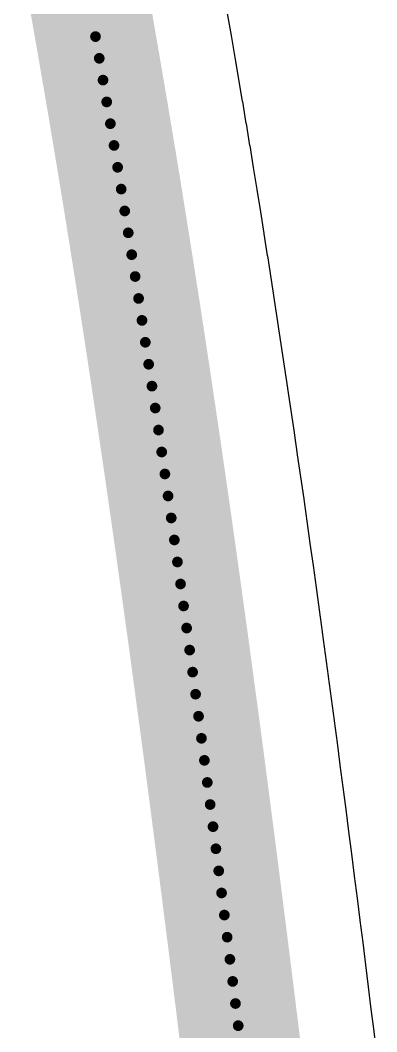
# Model space of a CAD drawing. Header units: millimetres. Extents: x -14 to 86, y -29 to 39.
# Drawn here: x 62.138 to 62.896, y -15.709 to -13.563 of the extents above; entities that cross this region are included whole.
import ezdxf

# ---------------------------------------------------------------- set-up
doc = ezdxf.new("R2010")
doc.units = ezdxf.units.MM
for name, color, linetype in [('BottomLayer', 5, 'Continuous'), ('KeepOutLayer', 6, 'Continuous'), ('Mechanical1', 6, 'Continuous'), ('TopLayer', 1, 'Continuous')]:
    doc.layers.add(name, color=color, linetype=linetype)

msp = doc.modelspace()

# ---------------------------------------------------------------- linework, layer by layer
at = {"layer": 'BottomLayer'}
for p, q in [((62.5869, -13.595), (62.5788, -13.5489)), ((62.5869, -13.5953), (62.5869, -13.595)), ((62.5869, -13.5955), (62.5869, -13.5953)), ((62.5949, -13.6417), (62.5869, -13.5955)), ((62.5949, -13.6419), (62.5949, -13.6417)), ((62.595, -13.6421), (62.5949, -13.6419)), ((62.6028, -13.6883), (62.595, -13.6421)), ((62.6028, -13.6886), (62.6028, -13.6883)), ((62.6029, -13.6888), (62.6028, -13.6886)), ((62.6107, -13.735), (62.6029, -13.6888)), ((62.6107, -13.7353), (62.6107, -13.735)), ((62.6108, -13.7355), (62.6107, -13.7353)), ((62.6185, -13.7817), (62.6108, -13.7355)), ((62.6185, -13.782), (62.6185, -13.7817)), ((62.6186, -13.7822), (62.6185, -13.782)), ((62.6262, -13.8284), (62.6186, -13.7822)), ((62.6262, -13.8287), (62.6262, -13.8284)), ((62.6263, -13.8289), (62.6262, -13.8287)), ((62.6339, -13.8752), (62.6263, -13.8289)), ((62.6339, -13.8754), (62.6339, -13.8752)), ((62.634, -13.8756), (62.6339, -13.8754)), ((62.6415, -13.922), (62.634, -13.8756)), ((62.6415, -13.9222), (62.6415, -13.922)), ((62.6415, -13.9224), (62.6415, -13.9222)), ((62.649, -13.9687), (62.6415, -13.9224)), ((62.649, -13.969), (62.649, -13.9687)), ((62.6491, -13.9692), (62.649, -13.969)), ((62.6564, -14.0156), (62.6491, -13.9692)), ((62.6564, -14.0158), (62.6564, -14.0156)), ((62.6565, -14.016), (62.6564, -14.0158)), ((62.6638, -14.0624), (62.6565, -14.016)), ((62.6638, -14.0626), (62.6638, -14.0624)), ((62.6639, -14.0628), (62.6638, -14.0626)), ((62.6711, -14.1092), (62.6639, -14.0628)), ((62.6711, -14.1094), (62.6711, -14.1092)), ((62.6712, -14.1096), (62.6711, -14.1094)), ((62.6784, -14.1561), (62.6712, -14.1096)), ((62.6784, -14.1563), (62.6784, -14.1561)), ((62.6785, -14.1565), (62.6784, -14.1563)), ((62.6856, -14.203), (62.6785, -14.1565)), ((62.6856, -14.2031), (62.6856, -14.203)), ((62.6856, -14.2033), (62.6856, -14.2031)), ((62.6927, -14.2498), (62.6856, -14.2033)), ((62.6927, -14.25), (62.6927, -14.2498)), ((62.6928, -14.2502), (62.6927, -14.25)), ((62.6998, -14.2967), (62.6928, -14.2502)), ((62.6998, -14.2969), (62.6998, -14.2967)), ((62.6998, -14.2971), (62.6998, -14.2969)), ((62.7068, -14.3437), (62.6998, -14.2971)), ((62.7068, -14.3438), (62.7068, -14.3437)), ((62.7068, -14.344), (62.7068, -14.3438)), ((62.7137, -14.3906), (62.7068, -14.344)), ((62.7137, -14.3908), (62.7137, -14.3906)), ((62.7138, -14.3909), (62.7137, -14.3908)), ((62.7206, -14.4375), (62.7138, -14.3909)), ((62.7206, -14.4377), (62.7206, -14.4375)), ((62.7207, -14.4379), (62.7206, -14.4377)), ((62.7275, -14.4845), (62.7207, -14.4379)), ((62.7275, -14.4846), (62.7275, -14.4845)), ((62.7275, -14.4848), (62.7275, -14.4846)), ((62.7343, -14.5314), (62.7275, -14.4848)), ((62.7342, -14.5316), (62.7343, -14.5314)), ((62.7343, -14.5318), (62.7342, -14.5316)), ((62.741, -14.5784), (62.7343, -14.5318)), ((62.741, -14.5786), (62.741, -14.5784)), ((62.741, -14.5787), (62.741, -14.5786)), ((62.7477, -14.6254), (62.741, -14.5787)), ((62.7477, -14.6256), (62.7477, -14.6254)), ((62.7477, -14.6257), (62.7477, -14.6256)), ((62.7543, -14.6724), (62.7477, -14.6257)), ((62.7543, -14.6726), (62.7543, -14.6724)), ((62.7543, -14.6727), (62.7543, -14.6726)), ((62.7609, -14.7194), (62.7543, -14.6727)), ((62.7609, -14.7196), (62.7609, -14.7194)), ((62.7609, -14.7197), (62.7609, -14.7196)), ((62.7674, -14.7664), (62.7609, -14.7197)), ((62.7674, -14.7666), (62.7674, -14.7664)), ((62.7674, -14.7667), (62.7674, -14.7666)), ((62.7739, -14.8135), (62.7674, -14.7667)), ((62.7739, -14.8136), (62.7739, -14.8135)), ((62.7739, -14.8138), (62.7739, -14.8136)), ((62.7803, -14.8605), (62.7739, -14.8138)), ((62.7803, -14.8607), (62.7803, -14.8605)), ((62.7804, -14.8608), (62.7803, -14.8607)), ((62.7867, -14.9075), (62.7804, -14.8608)), ((62.7867, -14.9077), (62.7867, -14.9075)), ((62.7868, -14.9078), (62.7867, -14.9077)), ((62.7931, -14.9546), (62.7868, -14.9078)), ((62.7931, -14.9547), (62.7931, -14.9546)), ((62.7931, -14.9549), (62.7931, -14.9547)), ((62.7994, -15.0017), (62.7931, -14.9549)), ((62.7994, -15.0018), (62.7994, -15.0017)), ((62.7994, -15.0019), (62.7994, -15.0018)), ((62.8056, -15.0487), (62.7994, -15.0019)), ((62.8056, -15.0488), (62.8056, -15.0487)), ((62.8057, -15.049), (62.8056, -15.0488)), ((62.8119, -15.0958), (62.8057, -15.049)), ((62.8119, -15.0959), (62.8119, -15.0958)), ((62.8119, -15.096), (62.8119, -15.0959)), ((62.8181, -15.1429), (62.8119, -15.096)), ((62.818, -15.143), (62.8181, -15.1429)), ((62.8181, -15.1431), (62.818, -15.143)), ((62.8242, -15.19), (62.8181, -15.1431)), ((62.8242, -15.1901), (62.8242, -15.19)), ((62.8242, -15.1902), (62.8242, -15.1901)), ((62.8303, -15.237), (62.8242, -15.1902)), ((62.8303, -15.2371), (62.8303, -15.237)), ((62.8303, -15.2372), (62.8303, -15.2371)), ((62.8364, -15.2841), (62.8303, -15.2372)), ((62.8364, -15.2842), (62.8364, -15.2841)), ((62.8364, -15.2843), (62.8364, -15.2842)), ((62.8424, -15.3312), (62.8364, -15.2843)), ((62.8424, -15.3313), (62.8424, -15.3312)), ((62.8425, -15.3314), (62.8424, -15.3313)), ((62.8485, -15.3783), (62.8425, -15.3314)), ((62.8484, -15.3784), (62.8485, -15.3783)), ((62.8485, -15.3784), (62.8484, -15.3784)), ((62.8544, -15.4253), (62.8485, -15.3784)), ((62.8544, -15.4254), (62.8544, -15.4253)), ((62.8545, -15.4255), (62.8544, -15.4254)), ((62.8604, -15.4724), (62.8545, -15.4255)), ((62.8604, -15.4725), (62.8604, -15.4724)), ((62.8604, -15.4726), (62.8604, -15.4725)), ((62.8663, -15.5195), (62.8604, -15.4726)), ((62.8663, -15.5196), (62.8663, -15.5195)), ((62.8663, -15.5197), (62.8663, -15.5196)), ((62.8722, -15.5666), (62.8663, -15.5197)), ((62.8722, -15.5667), (62.8722, -15.5666)), ((62.8722, -15.5668), (62.8722, -15.5667)), ((62.8781, -15.6137), (62.8722, -15.5668)), ((62.8781, -15.6138), (62.8781, -15.6137)), ((62.8839, -15.6608), (62.8781, -15.6138)), ((62.8781, -15.6138), (62.8781, -15.6138)), ((62.8839, -15.6609), (62.8839, -15.6608)), ((62.8897, -15.7079), (62.8839, -15.6609)), ((62.8839, -15.6609), (62.8839, -15.6609)), ((62.8897, -15.708), (62.8897, -15.7079)), ((62.8897, -15.7079), (62.8897, -15.7079)), ((62.8955, -15.7549), (62.8897, -15.708))]:
    msp.add_line(p, q, dxfattribs=at)
at = {"layer": 'KeepOutLayer', "const_width": 0.254}
for points in [[(62.2653, -13.4135), (62.2737, -13.4595)], [(62.2737, -13.4595), (62.2819, -13.5055)], [(62.2819, -13.5055), (62.2901, -13.5516)], [(62.2901, -13.5516), (62.2982, -13.5977)], [(62.2982, -13.5977), (62.3062, -13.6438)], [(62.3062, -13.6438), (62.3141, -13.69)], [(62.3141, -13.69), (62.322, -13.7362)], [(62.322, -13.7362), (62.3298, -13.7824)], [(62.3298, -13.7824), (62.3375, -13.8286)], [(62.3375, -13.8286), (62.3452, -13.8749)], [(62.3452, -13.8749), (62.3528, -13.9212)], [(62.3528, -13.9212), (62.3603, -13.9676)], [(62.3603, -13.9676), (62.3677, -14.0139)], [(62.3677, -14.0139), (62.3751, -14.0603)], [(62.3751, -14.0603), (62.3824, -14.1067)], [(62.3824, -14.1067), (62.3897, -14.1532)], [(62.3897, -14.1532), (62.3969, -14.1997)], [(62.3969, -14.1997), (62.404, -14.2461)], [(62.404, -14.2461), (62.4111, -14.2927)], [(62.4111, -14.2927), (62.4181, -14.3392)], [(62.4181, -14.3392), (62.425, -14.3857)], [(62.425, -14.3857), (62.4319, -14.4323)], [(62.4319, -14.4323), (62.4388, -14.4789)], [(62.4388, -14.4789), (62.4456, -14.5255)], [(62.4456, -14.5255), (62.4523, -14.5722)], [(62.4523, -14.5722), (62.459, -14.6188)], [(62.459, -14.6188), (62.4656, -14.6655)], [(62.4656, -14.6655), (62.4722, -14.7122)], [(62.4722, -14.7122), (62.4787, -14.7589)], [(62.4787, -14.7589), (62.4852, -14.8056)], [(62.4852, -14.8056), (62.4917, -14.8524)], [(62.4917, -14.8524), (62.4981, -14.8991)], [(62.4981, -14.8991), (62.5044, -14.9459)], [(62.5044, -14.9459), (62.5107, -14.9927)], [(62.5107, -14.9927), (62.517, -15.0395)], [(62.517, -15.0395), (62.5233, -15.0863)], [(62.5233, -15.0863), (62.5295, -15.1331)], [(62.5295, -15.1331), (62.5356, -15.18)], [(62.5356, -15.18), (62.5417, -15.2268)], [(62.5417, -15.2268), (62.5478, -15.2737)], [(62.5478, -15.2737), (62.5539, -15.3206)], [(62.5539, -15.3206), (62.5599, -15.3675)], [(62.5599, -15.3675), (62.5659, -15.4144)], [(62.5659, -15.4144), (62.5718, -15.4613)], [(62.5718, -15.4613), (62.5778, -15.5082)], [(62.5778, -15.5082), (62.5837, -15.5551)], [(62.5837, -15.5551), (62.5895, -15.602)], [(62.5895, -15.602), (62.5954, -15.6489)], [(62.5954, -15.6489), (62.6012, -15.6959)], [(62.6012, -15.6959), (62.607, -15.7428)], [(62.607, -15.7428), (62.6128, -15.7897)], [(62.6128, -15.7897), (62.6185, -15.8367)]]:
    msp.add_lwpolyline(points, dxfattribs=at)
at = {"layer": 'KeepOutLayer', "const_width": 0.127}
for points in [[(62.2102, -13.4595, 1), (62.3372, -13.4595, 1)], [(62.2102, -13.4595, 1), (62.3372, -13.4595, 1)], [(62.2184, -13.5055, 1), (62.3454, -13.5055, 1)], [(62.2184, -13.5055, 1), (62.3454, -13.5055, 1)], [(62.2266, -13.5516, 1), (62.3536, -13.5516, 1)], [(62.2266, -13.5516, 1), (62.3536, -13.5516, 1)], [(62.2347, -13.5977, 1), (62.3617, -13.5977, 1)], [(62.2347, -13.5977, 1), (62.3617, -13.5977, 1)], [(62.2427, -13.6438, 1), (62.3697, -13.6438, 1)], [(62.2427, -13.6438, 1), (62.3697, -13.6438, 1)], [(62.2506, -13.69, 1), (62.3776, -13.69, 1)], [(62.2506, -13.69, 1), (62.3776, -13.69, 1)], [(62.2585, -13.7362, 1), (62.3855, -13.7362, 1)], [(62.2585, -13.7362, 1), (62.3855, -13.7362, 1)], [(62.2663, -13.7824, 1), (62.3933, -13.7824, 1)], [(62.2663, -13.7824, 1), (62.3933, -13.7824, 1)], [(62.274, -13.8286, 1), (62.401, -13.8286, 1)], [(62.274, -13.8286, 1), (62.401, -13.8286, 1)], [(62.2817, -13.8749, 1), (62.4087, -13.8749, 1)], [(62.2817, -13.8749, 1), (62.4087, -13.8749, 1)], [(62.2893, -13.9212, 1), (62.4163, -13.9212, 1)], [(62.2893, -13.9212, 1), (62.4163, -13.9212, 1)], [(62.2968, -13.9676, 1), (62.4238, -13.9676, 1)], [(62.2968, -13.9676, 1), (62.4238, -13.9676, 1)], [(62.3042, -14.0139, 1), (62.4312, -14.0139, 1)], [(62.3042, -14.0139, 1), (62.4312, -14.0139, 1)], [(62.3116, -14.0603, 1), (62.4386, -14.0603, 1)], [(62.3116, -14.0603, 1), (62.4386, -14.0603, 1)], [(62.3189, -14.1067, 1), (62.4459, -14.1067, 1)], [(62.3189, -14.1067, 1), (62.4459, -14.1067, 1)], [(62.3262, -14.1532, 1), (62.4532, -14.1532, 1)], [(62.3262, -14.1532, 1), (62.4532, -14.1532, 1)], [(62.3334, -14.1997, 1), (62.4604, -14.1997, 1)], [(62.3334, -14.1997, 1), (62.4604, -14.1997, 1)], [(62.3405, -14.2461, 1), (62.4675, -14.2461, 1)], [(62.3405, -14.2461, 1), (62.4675, -14.2461, 1)], [(62.3476, -14.2927, 1), (62.4746, -14.2927, 1)], [(62.3476, -14.2927, 1), (62.4746, -14.2927, 1)], [(62.3546, -14.3392, 1), (62.4816, -14.3392, 1)], [(62.3546, -14.3392, 1), (62.4816, -14.3392, 1)], [(62.3615, -14.3857, 1), (62.4885, -14.3857, 1)], [(62.3615, -14.3857, 1), (62.4885, -14.3857, 1)], [(62.3684, -14.4323, 1), (62.4954, -14.4323, 1)], [(62.3684, -14.4323, 1), (62.4954, -14.4323, 1)], [(62.3753, -14.4789, 1), (62.5023, -14.4789, 1)], [(62.3753, -14.4789, 1), (62.5023, -14.4789, 1)], [(62.3821, -14.5255, 1), (62.5091, -14.5255, 1)], [(62.3821, -14.5255, 1), (62.5091, -14.5255, 1)], [(62.3888, -14.5722, 1), (62.5158, -14.5722, 1)], [(62.3888, -14.5722, 1), (62.5158, -14.5722, 1)], [(62.3955, -14.6188, 1), (62.5225, -14.6188, 1)], [(62.3955, -14.6188, 1), (62.5225, -14.6188, 1)], [(62.4021, -14.6655, 1), (62.5291, -14.6655, 1)], [(62.4021, -14.6655, 1), (62.5291, -14.6655, 1)], [(62.4087, -14.7122, 1), (62.5357, -14.7122, 1)], [(62.4087, -14.7122, 1), (62.5357, -14.7122, 1)], [(62.4152, -14.7589, 1), (62.5422, -14.7589, 1)], [(62.4152, -14.7589, 1), (62.5422, -14.7589, 1)], [(62.4217, -14.8056, 1), (62.5487, -14.8056, 1)], [(62.4217, -14.8056, 1), (62.5487, -14.8056, 1)], [(62.4282, -14.8524, 1), (62.5552, -14.8524, 1)], [(62.4282, -14.8524, 1), (62.5552, -14.8524, 1)], [(62.4346, -14.8991, 1), (62.5616, -14.8991, 1)], [(62.4346, -14.8991, 1), (62.5616, -14.8991, 1)], [(62.4409, -14.9459, 1), (62.5679, -14.9459, 1)], [(62.4409, -14.9459, 1), (62.5679, -14.9459, 1)], [(62.4472, -14.9927, 1), (62.5742, -14.9927, 1)], [(62.4472, -14.9927, 1), (62.5742, -14.9927, 1)], [(62.4535, -15.0395, 1), (62.5805, -15.0395, 1)], [(62.4535, -15.0395, 1), (62.5805, -15.0395, 1)], [(62.4598, -15.0863, 1), (62.5868, -15.0863, 1)], [(62.4598, -15.0863, 1), (62.5868, -15.0863, 1)], [(62.466, -15.1331, 1), (62.593, -15.1331, 1)], [(62.466, -15.1331, 1), (62.593, -15.1331, 1)], [(62.4721, -15.18, 1), (62.5991, -15.18, 1)], [(62.4721, -15.18, 1), (62.5991, -15.18, 1)], [(62.4782, -15.2268, 1), (62.6052, -15.2268, 1)], [(62.4782, -15.2268, 1), (62.6052, -15.2268, 1)], [(62.4843, -15.2737, 1), (62.6113, -15.2737, 1)], [(62.4843, -15.2737, 1), (62.6113, -15.2737, 1)], [(62.4904, -15.3206, 1), (62.6174, -15.3206, 1)], [(62.4904, -15.3206, 1), (62.6174, -15.3206, 1)], [(62.4964, -15.3675, 1), (62.6234, -15.3675, 1)], [(62.4964, -15.3675, 1), (62.6234, -15.3675, 1)], [(62.5024, -15.4144, 1), (62.6294, -15.4144, 1)], [(62.5024, -15.4144, 1), (62.6294, -15.4144, 1)], [(62.5083, -15.4613, 1), (62.6353, -15.4613, 1)], [(62.5083, -15.4613, 1), (62.6353, -15.4613, 1)], [(62.5143, -15.5082, 1), (62.6413, -15.5082, 1)], [(62.5143, -15.5082, 1), (62.6413, -15.5082, 1)], [(62.5202, -15.5551, 1), (62.6472, -15.5551, 1)], [(62.5202, -15.5551, 1), (62.6472, -15.5551, 1)], [(62.526, -15.602, 1), (62.653, -15.602, 1)], [(62.526, -15.602, 1), (62.653, -15.602, 1)], [(62.5319, -15.6489, 1), (62.6589, -15.6489, 1)], [(62.5319, -15.6489, 1), (62.6589, -15.6489, 1)], [(62.5377, -15.6959, 1), (62.6647, -15.6959, 1)], [(62.5377, -15.6959, 1), (62.6647, -15.6959, 1)], [(62.5435, -15.7428, 1), (62.6705, -15.7428, 1)], [(62.5435, -15.7428, 1), (62.6705, -15.7428, 1)], [(62.5493, -15.7897, 1), (62.6763, -15.7897, 1)], [(62.5493, -15.7897, 1), (62.6763, -15.7897, 1)]]:
    msp.add_lwpolyline(points, format="xyb", close=True, dxfattribs=at)
at = {"layer": 'Mechanical1', "const_width": 0.0227}
for points in [[(62.2901, -13.5516), (62.2982, -13.5977)], [(62.2982, -13.5977), (62.3062, -13.6438)], [(62.3062, -13.6438), (62.3141, -13.69)], [(62.3141, -13.69), (62.322, -13.7362)], [(62.322, -13.7362), (62.3298, -13.7824)], [(62.3298, -13.7824), (62.3375, -13.8286)], [(62.3375, -13.8286), (62.3452, -13.8749)], [(62.3452, -13.8749), (62.3528, -13.9212)], [(62.3528, -13.9212), (62.3603, -13.9676)], [(62.3603, -13.9676), (62.3677, -14.0139)], [(62.3677, -14.0139), (62.3751, -14.0603)], [(62.3751, -14.0603), (62.3824, -14.1067)], [(62.3824, -14.1067), (62.3897, -14.1532)], [(62.3897, -14.1532), (62.3969, -14.1997)], [(62.3969, -14.1997), (62.404, -14.2461)], [(62.404, -14.2461), (62.4111, -14.2927)], [(62.4111, -14.2927), (62.4181, -14.3392)], [(62.4181, -14.3392), (62.425, -14.3857)], [(62.425, -14.3857), (62.4319, -14.4323)], [(62.4319, -14.4323), (62.4388, -14.4789)], [(62.4388, -14.4789), (62.4456, -14.5255)], [(62.4456, -14.5255), (62.4523, -14.5722)], [(62.4523, -14.5722), (62.459, -14.6188)], [(62.459, -14.6188), (62.4656, -14.6655)], [(62.4656, -14.6655), (62.4722, -14.7122)], [(62.4722, -14.7122), (62.4787, -14.7589)], [(62.4787, -14.7589), (62.4852, -14.8056)], [(62.4852, -14.8056), (62.4917, -14.8524)], [(62.4917, -14.8524), (62.4981, -14.8991)], [(62.4981, -14.8991), (62.5044, -14.9459)], [(62.5044, -14.9459), (62.5107, -14.9927)], [(62.5107, -14.9927), (62.517, -15.0395)], [(62.517, -15.0395), (62.5233, -15.0863)], [(62.5233, -15.0863), (62.5295, -15.1331)], [(62.5295, -15.1331), (62.5356, -15.18)], [(62.5356, -15.18), (62.5417, -15.2268)], [(62.5417, -15.2268), (62.5478, -15.2737)], [(62.5478, -15.2737), (62.5539, -15.3206)], [(62.5539, -15.3206), (62.5599, -15.3675)], [(62.5599, -15.3675), (62.5659, -15.4144)], [(62.5659, -15.4144), (62.5718, -15.4613)], [(62.5718, -15.4613), (62.5778, -15.5082)], [(62.5778, -15.5082), (62.5837, -15.5551)], [(62.5837, -15.5551), (62.5895, -15.602)], [(62.5895, -15.602), (62.5954, -15.6489)], [(62.5954, -15.6489), (62.6012, -15.6959)], [(62.6012, -15.6959), (62.607, -15.7428)]]:
    msp.add_lwpolyline(points, dxfattribs=at)
at = {"layer": 'Mechanical1', "const_width": 0.0113}
for points in [[(62.2925, -13.5977, 1), (62.3039, -13.5977, 1)], [(62.2925, -13.5977, 1), (62.3039, -13.5977, 1)], [(62.3005, -13.6438, 1), (62.3119, -13.6438, 1)], [(62.3005, -13.6438, 1), (62.3119, -13.6438, 1)], [(62.3085, -13.69, 1), (62.3198, -13.69, 1)], [(62.3085, -13.69, 1), (62.3198, -13.69, 1)], [(62.3163, -13.7362, 1), (62.3277, -13.7362, 1)], [(62.3163, -13.7362, 1), (62.3277, -13.7362, 1)], [(62.3241, -13.7824, 1), (62.3355, -13.7824, 1)], [(62.3241, -13.7824, 1), (62.3355, -13.7824, 1)], [(62.3319, -13.8286, 1), (62.3432, -13.8286, 1)], [(62.3319, -13.8286, 1), (62.3432, -13.8286, 1)], [(62.3395, -13.8749, 1), (62.3509, -13.8749, 1)], [(62.3395, -13.8749, 1), (62.3509, -13.8749, 1)], [(62.3471, -13.9212, 1), (62.3584, -13.9212, 1)], [(62.3471, -13.9212, 1), (62.3584, -13.9212, 1)], [(62.3546, -13.9676, 1), (62.366, -13.9676, 1)], [(62.3546, -13.9676, 1), (62.366, -13.9676, 1)], [(62.3621, -14.0139, 1), (62.3734, -14.0139, 1)], [(62.3621, -14.0139, 1), (62.3734, -14.0139, 1)], [(62.3694, -14.0603, 1), (62.3808, -14.0603, 1)], [(62.3694, -14.0603, 1), (62.3808, -14.0603, 1)], [(62.3768, -14.1067, 1), (62.3881, -14.1067, 1)], [(62.3768, -14.1067, 1), (62.3881, -14.1067, 1)], [(62.384, -14.1532, 1), (62.3954, -14.1532, 1)], [(62.384, -14.1532, 1), (62.3954, -14.1532, 1)], [(62.3912, -14.1997, 1), (62.4026, -14.1997, 1)], [(62.3912, -14.1997, 1), (62.4026, -14.1997, 1)], [(62.3983, -14.2461, 1), (62.4097, -14.2461, 1)], [(62.3983, -14.2461, 1), (62.4097, -14.2461, 1)], [(62.4054, -14.2927, 1), (62.4168, -14.2927, 1)], [(62.4054, -14.2927, 1), (62.4168, -14.2927, 1)], [(62.4124, -14.3392, 1), (62.4238, -14.3392, 1)], [(62.4124, -14.3392, 1), (62.4238, -14.3392, 1)], [(62.4194, -14.3857, 1), (62.4307, -14.3857, 1)], [(62.4194, -14.3857, 1), (62.4307, -14.3857, 1)], [(62.4263, -14.4323, 1), (62.4376, -14.4323, 1)], [(62.4263, -14.4323, 1), (62.4376, -14.4323, 1)], [(62.4331, -14.4789, 1), (62.4445, -14.4789, 1)], [(62.4331, -14.4789, 1), (62.4445, -14.4789, 1)], [(62.4399, -14.5255, 1), (62.4512, -14.5255, 1)], [(62.4399, -14.5255, 1), (62.4512, -14.5255, 1)], [(62.4466, -14.5722, 1), (62.458, -14.5722, 1)], [(62.4466, -14.5722, 1), (62.458, -14.5722, 1)], [(62.4533, -14.6188, 1), (62.4647, -14.6188, 1)], [(62.4533, -14.6188, 1), (62.4647, -14.6188, 1)], [(62.46, -14.6655, 1), (62.4713, -14.6655, 1)], [(62.46, -14.6655, 1), (62.4713, -14.6655, 1)], [(62.4665, -14.7122, 1), (62.4779, -14.7122, 1)], [(62.4665, -14.7122, 1), (62.4779, -14.7122, 1)], [(62.4731, -14.7589, 1), (62.4844, -14.7589, 1)], [(62.4731, -14.7589, 1), (62.4844, -14.7589, 1)], [(62.4796, -14.8056, 1), (62.4909, -14.8056, 1)], [(62.4796, -14.8056, 1), (62.4909, -14.8056, 1)], [(62.486, -14.8524, 1), (62.4974, -14.8524, 1)], [(62.486, -14.8524, 1), (62.4974, -14.8524, 1)], [(62.4924, -14.8991, 1), (62.5038, -14.8991, 1)], [(62.4924, -14.8991, 1), (62.5038, -14.8991, 1)], [(62.4988, -14.9459, 1), (62.5101, -14.9459, 1)], [(62.4988, -14.9459, 1), (62.5101, -14.9459, 1)], [(62.5051, -14.9927, 1), (62.5164, -14.9927, 1)], [(62.5051, -14.9927, 1), (62.5164, -14.9927, 1)], [(62.5113, -15.0395, 1), (62.5227, -15.0395, 1)], [(62.5113, -15.0395, 1), (62.5227, -15.0395, 1)], [(62.5176, -15.0863, 1), (62.5289, -15.0863, 1)], [(62.5176, -15.0863, 1), (62.5289, -15.0863, 1)], [(62.5238, -15.1331, 1), (62.5351, -15.1331, 1)], [(62.5238, -15.1331, 1), (62.5351, -15.1331, 1)], [(62.5299, -15.18, 1), (62.5413, -15.18, 1)], [(62.5299, -15.18, 1), (62.5413, -15.18, 1)], [(62.5361, -15.2268, 1), (62.5474, -15.2268, 1)], [(62.5361, -15.2268, 1), (62.5474, -15.2268, 1)], [(62.5421, -15.2737, 1), (62.5535, -15.2737, 1)], [(62.5421, -15.2737, 1), (62.5535, -15.2737, 1)], [(62.5482, -15.3206, 1), (62.5595, -15.3206, 1)], [(62.5482, -15.3206, 1), (62.5595, -15.3206, 1)], [(62.5542, -15.3675, 1), (62.5656, -15.3675, 1)], [(62.5542, -15.3675, 1), (62.5656, -15.3675, 1)], [(62.5602, -15.4144, 1), (62.5715, -15.4144, 1)], [(62.5602, -15.4144, 1), (62.5715, -15.4144, 1)], [(62.5662, -15.4613, 1), (62.5775, -15.4613, 1)], [(62.5662, -15.4613, 1), (62.5775, -15.4613, 1)], [(62.5721, -15.5082, 1), (62.5834, -15.5082, 1)], [(62.5721, -15.5082, 1), (62.5834, -15.5082, 1)], [(62.578, -15.5551, 1), (62.5893, -15.5551, 1)], [(62.578, -15.5551, 1), (62.5893, -15.5551, 1)], [(62.5839, -15.602, 1), (62.5952, -15.602, 1)], [(62.5839, -15.602, 1), (62.5952, -15.602, 1)], [(62.5897, -15.6489, 1), (62.6011, -15.6489, 1)], [(62.5897, -15.6489, 1), (62.6011, -15.6489, 1)], [(62.5955, -15.6959, 1), (62.6069, -15.6959, 1)], [(62.5955, -15.6959, 1), (62.6069, -15.6959, 1)]]:
    msp.add_lwpolyline(points, format="xyb", close=True, dxfattribs=at)
at = {"layer": 'TopLayer'}
for p, q in [((62.5869, -13.595), (62.5788, -13.5489)), ((62.5869, -13.5953), (62.5869, -13.595)), ((62.5869, -13.5955), (62.5869, -13.5953)), ((62.5949, -13.6417), (62.5869, -13.5955)), ((62.5949, -13.6419), (62.5949, -13.6417)), ((62.595, -13.6421), (62.5949, -13.6419)), ((62.6028, -13.6883), (62.595, -13.6421)), ((62.6028, -13.6886), (62.6028, -13.6883)), ((62.6029, -13.6888), (62.6028, -13.6886)), ((62.6107, -13.735), (62.6029, -13.6888)), ((62.6107, -13.7353), (62.6107, -13.735)), ((62.6108, -13.7355), (62.6107, -13.7353)), ((62.6185, -13.7817), (62.6108, -13.7355)), ((62.6185, -13.782), (62.6185, -13.7817)), ((62.6186, -13.7822), (62.6185, -13.782)), ((62.6262, -13.8284), (62.6186, -13.7822)), ((62.6262, -13.8287), (62.6262, -13.8284)), ((62.6263, -13.8289), (62.6262, -13.8287)), ((62.6339, -13.8752), (62.6263, -13.8289)), ((62.6339, -13.8754), (62.6339, -13.8752)), ((62.634, -13.8756), (62.6339, -13.8754)), ((62.6415, -13.922), (62.634, -13.8756)), ((62.6415, -13.9222), (62.6415, -13.922)), ((62.6415, -13.9224), (62.6415, -13.9222)), ((62.649, -13.9687), (62.6415, -13.9224)), ((62.649, -13.969), (62.649, -13.9687)), ((62.6491, -13.9692), (62.649, -13.969)), ((62.6564, -14.0156), (62.6491, -13.9692)), ((62.6564, -14.0158), (62.6564, -14.0156)), ((62.6565, -14.016), (62.6564, -14.0158)), ((62.6638, -14.0624), (62.6565, -14.016)), ((62.6638, -14.0626), (62.6638, -14.0624)), ((62.6639, -14.0628), (62.6638, -14.0626)), ((62.6711, -14.1092), (62.6639, -14.0628)), ((62.6711, -14.1094), (62.6711, -14.1092)), ((62.6712, -14.1096), (62.6711, -14.1094)), ((62.6784, -14.1561), (62.6712, -14.1096)), ((62.6784, -14.1563), (62.6784, -14.1561)), ((62.6785, -14.1565), (62.6784, -14.1563)), ((62.6856, -14.203), (62.6785, -14.1565)), ((62.6856, -14.2031), (62.6856, -14.203)), ((62.6856, -14.2033), (62.6856, -14.2031)), ((62.6927, -14.2498), (62.6856, -14.2033)), ((62.6927, -14.25), (62.6927, -14.2498)), ((62.6928, -14.2502), (62.6927, -14.25)), ((62.6998, -14.2967), (62.6928, -14.2502)), ((62.6998, -14.2969), (62.6998, -14.2967)), ((62.6998, -14.2971), (62.6998, -14.2969)), ((62.7068, -14.3437), (62.6998, -14.2971)), ((62.7068, -14.3438), (62.7068, -14.3437)), ((62.7068, -14.344), (62.7068, -14.3438)), ((62.7137, -14.3906), (62.7068, -14.344)), ((62.7137, -14.3908), (62.7137, -14.3906)), ((62.7138, -14.3909), (62.7137, -14.3908)), ((62.7206, -14.4375), (62.7138, -14.3909)), ((62.7206, -14.4377), (62.7206, -14.4375)), ((62.7207, -14.4379), (62.7206, -14.4377)), ((62.7275, -14.4845), (62.7207, -14.4379)), ((62.7275, -14.4846), (62.7275, -14.4845)), ((62.7275, -14.4848), (62.7275, -14.4846)), ((62.7343, -14.5314), (62.7275, -14.4848)), ((62.7342, -14.5316), (62.7343, -14.5314)), ((62.7343, -14.5318), (62.7342, -14.5316)), ((62.741, -14.5784), (62.7343, -14.5318)), ((62.741, -14.5786), (62.741, -14.5784)), ((62.741, -14.5787), (62.741, -14.5786)), ((62.7477, -14.6254), (62.741, -14.5787)), ((62.7477, -14.6256), (62.7477, -14.6254)), ((62.7477, -14.6257), (62.7477, -14.6256)), ((62.7543, -14.6724), (62.7477, -14.6257)), ((62.7543, -14.6726), (62.7543, -14.6724)), ((62.7543, -14.6727), (62.7543, -14.6726)), ((62.7609, -14.7194), (62.7543, -14.6727)), ((62.7609, -14.7196), (62.7609, -14.7194)), ((62.7609, -14.7197), (62.7609, -14.7196)), ((62.7674, -14.7664), (62.7609, -14.7197)), ((62.7674, -14.7666), (62.7674, -14.7664)), ((62.7674, -14.7667), (62.7674, -14.7666)), ((62.7739, -14.8135), (62.7674, -14.7667)), ((62.7739, -14.8136), (62.7739, -14.8135)), ((62.7739, -14.8138), (62.7739, -14.8136)), ((62.7803, -14.8605), (62.7739, -14.8138)), ((62.7803, -14.8607), (62.7803, -14.8605)), ((62.7804, -14.8608), (62.7803, -14.8607)), ((62.7867, -14.9075), (62.7804, -14.8608)), ((62.7867, -14.9077), (62.7867, -14.9075)), ((62.7868, -14.9078), (62.7867, -14.9077)), ((62.7931, -14.9546), (62.7868, -14.9078)), ((62.7931, -14.9547), (62.7931, -14.9546)), ((62.7931, -14.9549), (62.7931, -14.9547)), ((62.7994, -15.0017), (62.7931, -14.9549)), ((62.7994, -15.0018), (62.7994, -15.0017)), ((62.7994, -15.0019), (62.7994, -15.0018)), ((62.8056, -15.0487), (62.7994, -15.0019)), ((62.8056, -15.0488), (62.8056, -15.0487)), ((62.8057, -15.049), (62.8056, -15.0488)), ((62.8119, -15.0958), (62.8057, -15.049)), ((62.8119, -15.0959), (62.8119, -15.0958)), ((62.8119, -15.096), (62.8119, -15.0959)), ((62.8181, -15.1429), (62.8119, -15.096)), ((62.818, -15.143), (62.8181, -15.1429)), ((62.8181, -15.1431), (62.818, -15.143)), ((62.8242, -15.19), (62.8181, -15.1431)), ((62.8242, -15.1901), (62.8242, -15.19)), ((62.8242, -15.1902), (62.8242, -15.1901)), ((62.8303, -15.237), (62.8242, -15.1902)), ((62.8303, -15.2371), (62.8303, -15.237)), ((62.8303, -15.2372), (62.8303, -15.2371)), ((62.8364, -15.2841), (62.8303, -15.2372)), ((62.8364, -15.2842), (62.8364, -15.2841)), ((62.8364, -15.2843), (62.8364, -15.2842)), ((62.8424, -15.3312), (62.8364, -15.2843)), ((62.8424, -15.3313), (62.8424, -15.3312)), ((62.8425, -15.3314), (62.8424, -15.3313)), ((62.8485, -15.3783), (62.8425, -15.3314)), ((62.8484, -15.3784), (62.8485, -15.3783)), ((62.8485, -15.3784), (62.8484, -15.3784)), ((62.8544, -15.4253), (62.8485, -15.3784)), ((62.8544, -15.4254), (62.8544, -15.4253)), ((62.8545, -15.4255), (62.8544, -15.4254)), ((62.8604, -15.4724), (62.8545, -15.4255)), ((62.8604, -15.4725), (62.8604, -15.4724)), ((62.8604, -15.4726), (62.8604, -15.4725)), ((62.8663, -15.5195), (62.8604, -15.4726)), ((62.8663, -15.5196), (62.8663, -15.5195)), ((62.8663, -15.5197), (62.8663, -15.5196)), ((62.8722, -15.5666), (62.8663, -15.5197)), ((62.8722, -15.5667), (62.8722, -15.5666)), ((62.8722, -15.5668), (62.8722, -15.5667)), ((62.8781, -15.6137), (62.8722, -15.5668)), ((62.8781, -15.6138), (62.8781, -15.6137)), ((62.8839, -15.6608), (62.8781, -15.6138)), ((62.8781, -15.6138), (62.8781, -15.6138)), ((62.8839, -15.6609), (62.8839, -15.6608)), ((62.8897, -15.7079), (62.8839, -15.6609)), ((62.8839, -15.6609), (62.8839, -15.6609)), ((62.8897, -15.708), (62.8897, -15.7079)), ((62.8897, -15.7079), (62.8897, -15.7079)), ((62.8955, -15.7549), (62.8897, -15.708))]:
    msp.add_line(p, q, dxfattribs=at)

doc.saveas('drawing.dxf')
